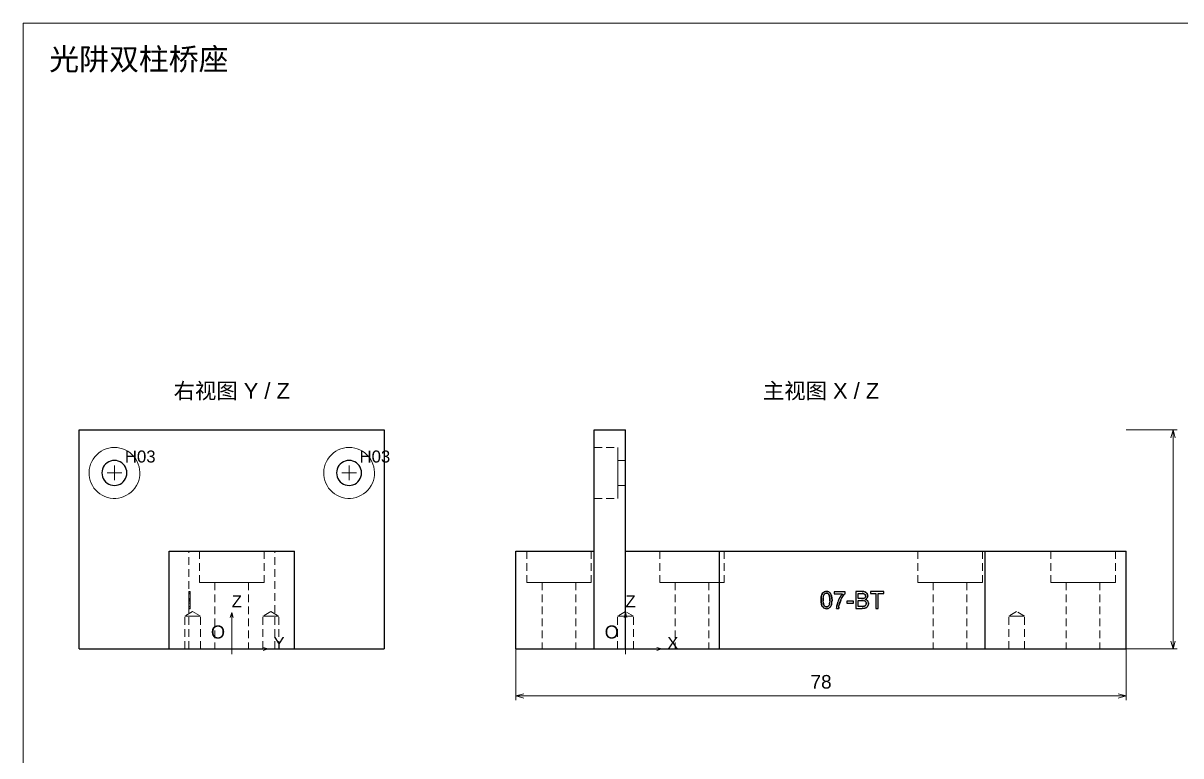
# Paper-space layout '01_三视图' of a CAD drawing. Header units: millimetres. Extents: x 8 to 450, y 8 to 289.
# Drawn here: x 8 to 230, y 148.5 to 289 of the extents above; entities that cross this region are included whole.
import ezdxf
from ezdxf.enums import TextEntityAlignment as Align

# ---------------------------------------------------------------- set-up
doc = ezdxf.new("R2010")
doc.units = ezdxf.units.MM
doc.linetypes.add('WP_HIDDEN', pattern=[2.3, 1.5, -0.8])
for name, color, linetype, lineweight in [('ANNOTATIONS', 7, 'CONTINUOUS', 18), ('HIDDEN', 7, 'WP_HIDDEN', 13), ('VISIBLE', 7, 'CONTINUOUS', 25)]:
    doc.layers.add(name, color=color, linetype=linetype, lineweight=lineweight)
doc.styles.add('CJK', font='Arial Unicode.ttf')

psp = doc.layouts.new('01_三视图')

# ---------------------------------------------------------------- linework, layer by layer
at = {"layer": 'ANNOTATIONS'}
for p, q in [((412, 289), (8, 289)), ((8, 289), (8, 8)), ((219.5, 211), (229.3, 211)), ((228.5, 211), (228.08, 209.5)), ((228.5, 169), (228.5, 211)), ((228.5, 211), (228.92, 209.5)), ((24.1, 202.75), (26.9, 202.75)), ((25.5, 201.35), (25.5, 204.15)), ((69.1, 202.75), (71.9, 202.75)), ((70.5, 201.35), (70.5, 204.15)), ((48, 176), (47.72, 175)), ((48, 169), (48, 176)), ((48, 176), (48.28, 175)), ((123.5, 176), (123.22, 175)), ((123.5, 169), (123.5, 176)), ((123.5, 176), (123.78, 175)), ((47, 169), (49, 169)), ((48, 168), (48, 170)), ((48, 169), (55, 169)), ((55, 169), (54, 169.28)), ((55, 169), (54, 168.72)), ((102.5, 169), (102.5, 159.2)), ((122.5, 169), (124.5, 169)), ((123.5, 168), (123.5, 170)), ((123.5, 169), (130.5, 169)), ((130.5, 169), (129.5, 169.28)), ((130.5, 169), (129.5, 168.72)), ((219.5, 169), (219.5, 159.2)), ((219.5, 169), (229.3, 169)), ((228.5, 169), (228.08, 170.5)), ((228.5, 169), (228.92, 170.5)), ((102.5, 160), (104, 160.42)), ((102.5, 160), (219.5, 160)), ((102.5, 160), (104, 159.58)), ((219.5, 160), (218, 160.42)), ((219.5, 160), (218, 159.58))]:
    psp.add_line(p, q, dxfattribs=at)
at = {"layer": 'HIDDEN'}
for points in [[(25.5, 207.63), (24.96, 207.6), (24.43, 207.51), (23.92, 207.36), (23.42, 207.16), (22.95, 206.9), (22.51, 206.6), (22.1, 206.24), (21.74, 205.85), (21.42, 205.42), (21.15, 204.95), (20.93, 204.46), (20.77, 203.95), (20.67, 203.42), (20.63, 202.88), (20.64, 202.35), (20.72, 201.82), (20.85, 201.29), (21.04, 200.79), (21.28, 200.31), (21.57, 199.86), (21.91, 199.45), (22.3, 199.07), (22.72, 198.74), (23.18, 198.46), (23.67, 198.23), (24.17, 198.06), (24.7, 197.94), (25.23, 197.88), (25.77, 197.88), (26.3, 197.94), (26.83, 198.06), (27.33, 198.23), (27.82, 198.46), (28.28, 198.74), (28.7, 199.07), (29.09, 199.45), (29.43, 199.86), (29.72, 200.31), (29.96, 200.79), (30.15, 201.29), (30.28, 201.82), (30.36, 202.35), (30.37, 202.88), (30.33, 203.42), (30.23, 203.95), (30.07, 204.46), (29.85, 204.95), (29.58, 205.42), (29.26, 205.85), (28.9, 206.24), (28.49, 206.6), (28.05, 206.9), (27.58, 207.16), (27.08, 207.36), (26.57, 207.51), (26.04, 207.6), (25.5, 207.63)], [(70.5, 207.63), (69.96, 207.6), (69.43, 207.51), (68.92, 207.36), (68.42, 207.16), (67.95, 206.9), (67.51, 206.6), (67.1, 206.24), (66.74, 205.85), (66.42, 205.42), (66.15, 204.95), (65.93, 204.46), (65.77, 203.95), (65.67, 203.42), (65.63, 202.88), (65.64, 202.35), (65.72, 201.82), (65.85, 201.29), (66.04, 200.79), (66.28, 200.31), (66.57, 199.86), (66.91, 199.45), (67.3, 199.07), (67.72, 198.74), (68.18, 198.46), (68.67, 198.23), (69.17, 198.06), (69.7, 197.94), (70.23, 197.88), (70.77, 197.88), (71.3, 197.94), (71.83, 198.06), (72.33, 198.23), (72.82, 198.46), (73.28, 198.74), (73.7, 199.07), (74.09, 199.45), (74.43, 199.86), (74.72, 200.31), (74.96, 200.79), (75.15, 201.29), (75.28, 201.82), (75.36, 202.35), (75.37, 202.88), (75.33, 203.42), (75.23, 203.95), (75.07, 204.46), (74.85, 204.95), (74.58, 205.42), (74.26, 205.85), (73.9, 206.24), (73.49, 206.6), (73.05, 206.9), (72.58, 207.16), (72.08, 207.36), (71.57, 207.51), (71.04, 207.6), (70.5, 207.63)], [(117.5, 207.63), (117.5, 207.5), (117.5, 207.14), (117.5, 206.56), (117.5, 205.79), (117.5, 204.87), (117.5, 203.83), (117.5, 202.75), (117.5, 201.67), (117.5, 200.63), (117.5, 199.71), (117.5, 198.94), (117.5, 198.36), (117.5, 198), (117.5, 197.88)], [(117.5, 207.63), (122, 207.63)], [(122, 207.63), (122, 207.5), (122, 207.14), (122, 206.56), (122, 205.79), (122, 204.87), (122, 203.83), (122, 202.75), (122, 201.67), (122, 200.63), (122, 199.71), (122, 198.94), (122, 198.36), (122, 198), (122, 197.88)], [(122, 205.15), (122, 205.09), (122, 204.91), (122, 204.63), (122, 204.25), (122, 203.79), (122, 203.28), (122, 202.75), (122, 202.22), (122, 201.71), (122, 201.25), (122, 200.87), (122, 200.59), (122, 200.41), (122, 200.35)], [(122, 205.15), (123.5, 205.15)], [(123.5, 205.15), (123.5, 205.09), (123.5, 204.91), (123.5, 204.63), (123.5, 204.25), (123.5, 203.79), (123.5, 203.28), (123.5, 202.75), (123.5, 202.22), (123.5, 201.71), (123.5, 201.25), (123.5, 200.87), (123.5, 200.59), (123.5, 200.41), (123.5, 200.35)], [(122, 200.35), (123.5, 200.35)], [(117.5, 197.88), (122, 197.88)], [(36, 187.75), (39.75, 187.75)], [(39.75, 169), (39.75, 187.75)], [(39.75, 187.75), (56.25, 187.75)], [(54.19, 187.75), (54.03, 187.75), (53.57, 187.75), (52.84, 187.75), (51.86, 187.75), (50.68, 187.75), (49.38, 187.75), (48, 187.75), (46.62, 187.75), (45.32, 187.75), (44.14, 187.75), (43.16, 187.75), (42.43, 187.75), (41.97, 187.75), (41.81, 187.75)], [(41.81, 187.75), (41.85, 187.75), (41.97, 187.75), (42.16, 187.75), (42.43, 187.75), (42.76, 187.75), (43.16, 187.75), (43.62, 187.75), (44.14, 187.75), (44.71, 187.75), (45.32, 187.75), (45.96, 187.75), (46.62, 187.75), (47.31, 187.75), (48, 187.75)], [(41.81, 187.75), (41.81, 181.75)], [(48, 187.75), (48.69, 187.75), (49.38, 187.75), (50.04, 187.75), (50.68, 187.75), (51.29, 187.75), (51.86, 187.75), (52.38, 187.75), (52.84, 187.75), (53.24, 187.75), (53.57, 187.75), (53.84, 187.75), (54.03, 187.75), (54.15, 187.75), (54.19, 187.75)], [(54.19, 187.75), (54.19, 181.75)], [(56.25, 169), (56.25, 187.75)], [(56.25, 187.75), (60, 187.75)], [(104.56, 187.75), (104.72, 187.75), (105.18, 187.75), (105.91, 187.75), (106.89, 187.75), (108.07, 187.75), (109.37, 187.75), (110.75, 187.75), (112.13, 187.75), (113.43, 187.75), (114.61, 187.75), (115.59, 187.75), (116.32, 187.75), (116.78, 187.75), (116.94, 187.75)], [(104.56, 187.75), (104.56, 181.75)], [(116.94, 187.75), (116.94, 181.75)], [(117.5, 169), (117.5, 187.75)], [(123.5, 187.75), (123.5, 169)], [(130.06, 187.75), (130.22, 187.75), (130.68, 187.75), (131.41, 187.75), (132.39, 187.75), (133.57, 187.75), (134.87, 187.75), (136.25, 187.75), (137.63, 187.75), (138.93, 187.75), (140.11, 187.75), (141.09, 187.75), (141.82, 187.75), (142.28, 187.75), (142.44, 187.75)], [(130.06, 187.75), (130.06, 181.75)], [(142.44, 187.75), (142.44, 181.75)], [(179.56, 187.75), (179.72, 187.75), (180.18, 187.75), (180.91, 187.75), (181.89, 187.75), (183.07, 187.75), (184.37, 187.75), (185.75, 187.75), (187.13, 187.75), (188.43, 187.75), (189.61, 187.75), (190.59, 187.75), (191.32, 187.75), (191.78, 187.75), (191.94, 187.75)], [(179.56, 187.75), (179.56, 181.75)], [(191.94, 187.75), (191.94, 181.75)], [(205.06, 187.75), (205.22, 187.75), (205.68, 187.75), (206.41, 187.75), (207.39, 187.75), (208.57, 187.75), (209.87, 187.75), (211.25, 187.75), (212.63, 187.75), (213.93, 187.75), (215.11, 187.75), (216.09, 187.75), (216.82, 187.75), (217.28, 187.75), (217.44, 187.75)], [(205.06, 187.75), (205.06, 181.75)], [(217.44, 187.75), (217.44, 181.75)], [(39.75, 180.03), (39.75, 180.01), (39.75, 179.98), (39.75, 179.92), (39.75, 179.84)], [(39.75, 179.92), (39.75, 180), (39.75, 180.03)], [(39.75, 180.03), (40.05, 180.03)], [(39.75, 180.01), (39.75, 176.78)], [(39.75, 179.91), (39.75, 179.99), (39.75, 180.01)], [(39.75, 179.63), (39.75, 180.01)], [(39.75, 180.01), (40.05, 180.01)], [(39.75, 179.97), (39.75, 179.59)], [(39.75, 179.66), (39.75, 179.97)], [(39.75, 179.97), (40.05, 179.97)], [(39.75, 179.62), (39.75, 179.79), (39.75, 179.92)], [(39.75, 179.61), (39.75, 179.79), (39.75, 179.91)], [(39.75, 179.84), (39.75, 179.73), (39.75, 179.6), (39.75, 179.46), (39.75, 179.3)], [(40.05, 179.84), (40.05, 179.92), (40.05, 179.98), (40.05, 180.01), (40.05, 180.03)], [(40.05, 180.03), (40.05, 180), (40.05, 179.92)], [(40.05, 180.01), (40.05, 179.99), (40.05, 179.91)], [(40.05, 176.78), (40.05, 180.01)], [(40.05, 179.63), (40.05, 180.01)], [(40.05, 179.97), (40.05, 179.66)], [(40.05, 179.59), (40.05, 179.97)], [(40.05, 179.92), (40.05, 179.79), (40.05, 179.62)], [(40.05, 179.91), (40.05, 179.79), (40.05, 179.61)], [(40.05, 179.3), (40.05, 179.46), (40.05, 179.61), (40.05, 179.73), (40.05, 179.84)], [(54.19, 181.75), (54.03, 181.75), (53.57, 181.75), (52.84, 181.75), (51.86, 181.75), (50.68, 181.75), (49.38, 181.75), (48, 181.75), (46.62, 181.75), (45.32, 181.75), (44.14, 181.75), (43.16, 181.75), (42.43, 181.75), (41.97, 181.75), (41.81, 181.75)], [(41.81, 181.75), (41.85, 181.75), (41.97, 181.75), (42.16, 181.75), (42.43, 181.75), (42.76, 181.75), (43.16, 181.75), (43.62, 181.75), (44.14, 181.75), (44.71, 181.75), (45.32, 181.75), (45.96, 181.75), (46.62, 181.75), (47.31, 181.75), (48, 181.75)], [(51.23, 181.75), (51.14, 181.75), (50.91, 181.75), (50.52, 181.75), (50.01, 181.75), (49.4, 181.75), (48.72, 181.75), (48, 181.75), (47.28, 181.75), (46.6, 181.75), (45.99, 181.75), (45.48, 181.75), (45.09, 181.75), (44.86, 181.75), (44.77, 181.75)], [(44.77, 181.75), (44.8, 181.75), (44.86, 181.75), (44.96, 181.75), (45.09, 181.75), (45.27, 181.75), (45.48, 181.75), (45.72, 181.75), (45.99, 181.75), (46.28, 181.75), (46.6, 181.75), (46.93, 181.75), (47.28, 181.75), (47.64, 181.75), (48, 181.75)], [(44.77, 181.75), (44.77, 169)], [(48, 181.75), (48.36, 181.75), (48.72, 181.75), (49.07, 181.75), (49.4, 181.75), (49.72, 181.75), (50.01, 181.75), (50.28, 181.75), (50.52, 181.75), (50.73, 181.75), (50.91, 181.75), (51.04, 181.75), (51.14, 181.75), (51.2, 181.75), (51.23, 181.75)], [(48, 181.75), (48.69, 181.75), (49.38, 181.75), (50.04, 181.75), (50.68, 181.75), (51.29, 181.75), (51.86, 181.75), (52.38, 181.75), (52.84, 181.75), (53.24, 181.75), (53.57, 181.75), (53.84, 181.75), (54.03, 181.75), (54.15, 181.75), (54.19, 181.75)], [(51.23, 181.75), (51.23, 169)], [(104.56, 181.75), (104.72, 181.75), (105.18, 181.75), (105.91, 181.75), (106.89, 181.75), (108.07, 181.75), (109.37, 181.75), (110.75, 181.75), (112.13, 181.75), (113.43, 181.75), (114.61, 181.75), (115.59, 181.75), (116.32, 181.75), (116.78, 181.75), (116.94, 181.75)], [(107.53, 181.75), (107.53, 169)], [(107.53, 181.75), (107.61, 181.75), (107.84, 181.75), (108.23, 181.75), (108.74, 181.75), (109.35, 181.75), (110.03, 181.75), (110.75, 181.75), (111.47, 181.75), (112.15, 181.75), (112.76, 181.75), (113.27, 181.75), (113.66, 181.75), (113.89, 181.75), (113.98, 181.75)], [(113.98, 181.75), (113.98, 169)], [(130.06, 181.75), (130.22, 181.75), (130.68, 181.75), (131.41, 181.75), (132.39, 181.75), (133.57, 181.75), (134.87, 181.75), (136.25, 181.75), (137.63, 181.75), (138.93, 181.75), (140.11, 181.75), (141.09, 181.75), (141.82, 181.75), (142.28, 181.75), (142.44, 181.75)], [(133.03, 181.75), (133.03, 169)], [(133.03, 181.75), (133.11, 181.75), (133.34, 181.75), (133.73, 181.75), (134.24, 181.75), (134.85, 181.75), (135.53, 181.75), (136.25, 181.75), (136.97, 181.75), (137.65, 181.75), (138.26, 181.75), (138.77, 181.75), (139.16, 181.75), (139.39, 181.75), (139.47, 181.75)], [(139.47, 181.75), (139.47, 169)], [(161.37, 179.75), (161.46, 179.84)], [(161.56, 179.9), (161.58, 179.92)], [(161.74, 179.98), (161.85, 180.01)], [(161.85, 180.01), (161.89, 180.01)], [(161.94, 180.02), (162.05, 180.03)], [(162.05, 180.03), (162.11, 180.02)], [(162.14, 180.02), (162.17, 180.02)], [(162.28, 180), (162.39, 179.97), (162.5, 179.92)], [(162.5, 179.92), (162.6, 179.86)], [(162.63, 179.84), (162.74, 179.74)], [(168.95, 180.01), (169.2, 179.99)], [(169.21, 179.99), (169.39, 179.94)], [(169.6, 179.84), (169.67, 179.79)], [(179.56, 181.75), (179.72, 181.75), (180.18, 181.75), (180.91, 181.75), (181.89, 181.75), (183.07, 181.75), (184.37, 181.75), (185.75, 181.75), (187.13, 181.75), (188.43, 181.75), (189.61, 181.75), (190.59, 181.75), (191.32, 181.75), (191.78, 181.75), (191.94, 181.75)], [(182.52, 181.75), (182.52, 169)], [(182.52, 181.75), (182.61, 181.75), (182.84, 181.75), (183.23, 181.75), (183.74, 181.75), (184.35, 181.75), (185.03, 181.75), (185.75, 181.75), (186.47, 181.75), (187.15, 181.75), (187.76, 181.75), (188.27, 181.75), (188.66, 181.75), (188.89, 181.75), (188.97, 181.75)], [(188.97, 181.75), (188.97, 169)], [(205.06, 181.75), (205.22, 181.75), (205.68, 181.75), (206.41, 181.75), (207.39, 181.75), (208.57, 181.75), (209.87, 181.75), (211.25, 181.75), (212.63, 181.75), (213.93, 181.75), (215.11, 181.75), (216.09, 181.75), (216.82, 181.75), (217.28, 181.75), (217.44, 181.75)], [(208.03, 181.75), (208.03, 169)], [(208.03, 181.75), (208.11, 181.75), (208.34, 181.75), (208.73, 181.75), (209.24, 181.75), (209.85, 181.75), (210.53, 181.75), (211.25, 181.75), (211.97, 181.75), (212.65, 181.75), (213.26, 181.75), (213.77, 181.75), (214.16, 181.75), (214.39, 181.75), (214.47, 181.75)], [(214.47, 181.75), (214.47, 169)], [(39.75, 179.7), (39.75, 179.68), (39.75, 179.63), (39.75, 179.55), (39.75, 179.43)], [(39.75, 179.7), (40.05, 179.7)], [(39.75, 179.47), (39.75, 179.57), (39.75, 179.64), (39.75, 179.68), (39.75, 179.7)], [(39.75, 178.79), (39.75, 179.04), (39.75, 179.27), (39.75, 179.48), (39.75, 179.66)], [(39.75, 179.66), (40.05, 179.66)], [(39.75, 179.63), (39.75, 176.78)], [(39.75, 179.63), (40.05, 179.63)], [(39.75, 178.65), (39.75, 179.63)], [(39.75, 179.63), (39.75, 179.62), (39.75, 179.59)], [(39.75, 179.14), (39.75, 179.4), (39.75, 179.62)], [(39.75, 179.19), (39.75, 179.61)], [(39.75, 179.59), (39.75, 179.4), (39.75, 179.2), (39.75, 178.74)], [(39.75, 179.59), (40.05, 179.59)], [(39.75, 179.59), (39.75, 179.52), (39.75, 179.42)], [(39.75, 178.37), (39.75, 178.7), (39.75, 179.01), (39.75, 179.26), (39.75, 179.37), (39.75, 179.47)], [(39.75, 179.43), (39.75, 179.35), (39.75, 179.25), (39.75, 179), (39.75, 178.7), (39.75, 178.37)], [(39.75, 179.42), (39.75, 179.29), (39.75, 179.13)], [(39.75, 179.3), (39.75, 179.1), (39.75, 178.88), (39.75, 178.63), (39.75, 178.37)], [(39.75, 178.79), (39.75, 179.19)], [(39.75, 178.37), (39.75, 178.59), (39.75, 178.8), (39.75, 178.98), (39.75, 179.14)], [(39.75, 179.13), (39.75, 178.98), (39.75, 178.85)], [(39.75, 178.85), (39.75, 178.76), (39.75, 178.69)], [(39.75, 177.67), (39.75, 178.24), (39.75, 178.79)], [(39.75, 178.5), (39.75, 178.63), (39.75, 178.79)], [(39.75, 178.74), (39.75, 178.23), (39.75, 177.7)], [(39.75, 178.69), (39.75, 178.66), (39.75, 178.65)], [(39.75, 178.65), (40.05, 178.65)], [(39.75, 178.21), (39.75, 178.3), (39.75, 178.38), (39.75, 178.45), (39.75, 178.5)], [(39.75, 178.5), (40.05, 178.5)], [(39.75, 178.37), (39.75, 177.99), (39.75, 177.64), (39.75, 177.32), (39.75, 177.18), (39.75, 177.06)], [(39.75, 177.46), (39.75, 177.65), (39.75, 177.87), (39.75, 178.11), (39.75, 178.37)], [(39.75, 177.31), (39.75, 177.4), (39.75, 177.5), (39.75, 177.75), (39.75, 178.05), (39.75, 178.37)], [(39.75, 178.37), (39.75, 178.05), (39.75, 177.75), (39.75, 177.5), (39.75, 177.4), (39.75, 177.32)], [(39.75, 177.16), (39.75, 178.27)], [(39.75, 178.27), (40.05, 178.27)], [(39.75, 178.27), (39.75, 178.26), (39.75, 178.22)], [(39.75, 178.22), (39.75, 178.14), (39.75, 178.03)], [(39.75, 177.72), (39.75, 177.98), (39.75, 178.21)], [(39.75, 178.15), (39.75, 177.75)], [(39.75, 178.15), (40.05, 178.15)], [(39.75, 178.03), (39.75, 177.89), (39.75, 177.72)], [(39.75, 177.75), (40.05, 177.75)], [(39.75, 177.29), (39.75, 177.5), (39.75, 177.72)], [(39.75, 177.72), (39.75, 177.57), (39.75, 177.44)], [(39.75, 177.7), (39.75, 177.21), (39.75, 176.99), (39.75, 176.78)], [(39.75, 176.78), (39.75, 177.24), (39.75, 177.67)], [(40.05, 179.43), (40.05, 179.55), (40.05, 179.63), (40.05, 179.68), (40.05, 179.7)], [(40.05, 179.7), (40.05, 179.68), (40.05, 179.64), (40.05, 179.57), (40.05, 179.47)], [(40.05, 179.66), (40.05, 179.48), (40.05, 179.28), (40.05, 179.05), (40.05, 178.79)], [(40.05, 179.63), (40.05, 176.78)], [(40.05, 179.63), (40.05, 178.65)], [(40.05, 179.59), (40.05, 179.62), (40.05, 179.63)], [(40.05, 179.62), (40.05, 179.4), (40.05, 179.14)], [(40.05, 179.61), (40.05, 179.19)], [(40.05, 178.74), (40.05, 178.98), (40.05, 179.21), (40.05, 179.41), (40.05, 179.59)], [(40.05, 179.42), (40.05, 179.52), (40.05, 179.59)], [(40.05, 179.47), (40.05, 179.38), (40.05, 179.29), (40.05, 179.17), (40.05, 179.04), (40.05, 178.9), (40.05, 178.74), (40.05, 178.57), (40.05, 178.37)], [(40.05, 178.37), (40.05, 178.57), (40.05, 178.74), (40.05, 178.9), (40.05, 179.04), (40.05, 179.16), (40.05, 179.27), (40.05, 179.36), (40.05, 179.43)], [(40.05, 179.13), (40.05, 179.29), (40.05, 179.42)], [(40.05, 178.37), (40.05, 178.65), (40.05, 178.89), (40.05, 179.11), (40.05, 179.3)], [(40.05, 179.19), (40.05, 178.79)], [(40.05, 179.14), (40.05, 178.98), (40.05, 178.81), (40.05, 178.6), (40.05, 178.37)], [(40.05, 178.85), (40.05, 178.98), (40.05, 179.13)], [(40.05, 178.69), (40.05, 178.76), (40.05, 178.85)], [(40.05, 178.79), (40.05, 178.24), (40.05, 177.67)], [(40.05, 178.79), (40.05, 178.63), (40.05, 178.5)], [(40.05, 177.7), (40.05, 178.23), (40.05, 178.74)], [(40.05, 178.65), (40.05, 178.66), (40.05, 178.69)], [(40.05, 178.5), (40.05, 178.45), (40.05, 178.38), (40.05, 178.3), (40.05, 178.21)], [(40.05, 178.37), (40.05, 178.1), (40.05, 177.86), (40.05, 177.64), (40.05, 177.46)], [(40.05, 177.06), (40.05, 177.17), (40.05, 177.29), (40.05, 177.43), (40.05, 177.59), (40.05, 177.76), (40.05, 177.95), (40.05, 178.15), (40.05, 178.37)], [(40.05, 178.37), (40.05, 178.18), (40.05, 178.01), (40.05, 177.85), (40.05, 177.71), (40.05, 177.59), (40.05, 177.48), (40.05, 177.39), (40.05, 177.31)], [(40.05, 177.32), (40.05, 177.39), (40.05, 177.48), (40.05, 177.59), (40.05, 177.71), (40.05, 177.85), (40.05, 178.01), (40.05, 178.18), (40.05, 178.37)], [(40.05, 178.27), (40.05, 177.16)], [(40.05, 178.22), (40.05, 178.26), (40.05, 178.27)], [(40.05, 178.03), (40.05, 178.14), (40.05, 178.22)], [(40.05, 178.21), (40.05, 177.98), (40.05, 177.72)], [(40.05, 178.15), (40.05, 177.75)], [(40.05, 177.72), (40.05, 177.89), (40.05, 178.03)], [(40.05, 177.72), (40.05, 177.5), (40.05, 177.29)], [(40.05, 177.44), (40.05, 177.57), (40.05, 177.72)], [(40.05, 176.78), (40.05, 176.98), (40.05, 177.2), (40.05, 177.44), (40.05, 177.7)], [(40.05, 177.67), (40.05, 177.24), (40.05, 176.78)], [(160.99, 178.37), (160.99, 178.43)], [(161.05, 179.06), (161.09, 179.23)], [(161.4, 178.49), (161.4, 178.44)], [(161.4, 178.2), (161.42, 177.94)], [(161.43, 178.89), (161.41, 178.74)], [(161.57, 179.41), (161.48, 179.19), (161.43, 178.89)], [(161.92, 179.68), (161.77, 179.62), (161.64, 179.51)], [(162.47, 179.48), (162.32, 179.61), (162.25, 179.66), (162.16, 179.68)], [(162.65, 177.76), (162.69, 178.22)], [(162.83, 179.62), (162.92, 179.45), (162.99, 179.25)], [(163.1, 178.2), (163.07, 177.83), (163, 177.52)], [(163.03, 179.14), (163.04, 179.08)], [(163.04, 179.07), (163.07, 178.92)], [(163.1, 178.43), (163.1, 178.37)], [(164.1, 177.59), (164.13, 177.7)], [(164.21, 177.97), (164.3, 178.22), (164.41, 178.48)], [(164.61, 178.86), (164.64, 178.93)], [(164.64, 178.93), (164.79, 179.17)], [(164.95, 178.68), (164.77, 178.3)], [(164.82, 179.2), (165.03, 179.49)], [(165.24, 179.18), (165.05, 178.86)], [(165.51, 179.53), (165.25, 179.19)], [(168.86, 179.63), (168.73, 179.63)], [(168.9, 179.63), (168.9, 179.63)], [(168.91, 178.66), (169.05, 178.67)], [(168.99, 179.62), (168.93, 179.63)], [(169.22, 178.24), (168.95, 178.27)], [(169.05, 179.62), (169.02, 179.62)], [(169.06, 178.67), (169.12, 178.67)], [(169.1, 179.61), (169.1, 179.61)], [(169.1, 179.61), (169.1, 179.61)], [(169.15, 179.6), (169.14, 179.6)], [(169.22, 178.7), (169.35, 178.76), (169.44, 178.85)], [(169.44, 178.15), (169.31, 178.22)], [(169.45, 179.42), (169.35, 179.52)], [(169.44, 178.85), (169.5, 178.99)], [(169.56, 178.03), (169.47, 178.13)], [(169.57, 178.54), (169.49, 178.5)], [(169.49, 178.5), (169.52, 178.49)], [(169.52, 179.17), (169.51, 179.27)], [(169.51, 179.01), (169.52, 179.1)], [(169.51, 179), (169.51, 179.01)], [(169.78, 178.72), (169.69, 178.63), (169.59, 178.56)], [(169.63, 177.54), (169.66, 177.69)], [(169.65, 177.78), (169.64, 177.88)], [(169.69, 179.77), (169.73, 179.73)], [(169.72, 178.4), (169.85, 178.31)], [(169.89, 179.48), (169.93, 179.33), (169.94, 179.19)], [(169.92, 179.01), (169.9, 178.93)], [(169.94, 179.1), (169.93, 179.05)], [(169.94, 178.21), (170.04, 178.03), (170.09, 177.84)], [(40.5, 176.21), (38.99, 175.3)], [(39.75, 176.92), (39.75, 177.02), (39.75, 177.15), (39.75, 177.29), (39.75, 177.46)], [(39.75, 177.44), (39.75, 177.34), (39.75, 177.27)], [(39.75, 177.32), (39.75, 177.2), (39.75, 177.12), (39.75, 177.07), (39.75, 177.05)], [(39.75, 177.05), (39.75, 177.07), (39.75, 177.12), (39.75, 177.2), (39.75, 177.31)], [(39.75, 176.99), (39.75, 177.12), (39.75, 177.29)], [(39.75, 177.27), (39.75, 177.21), (39.75, 177.18)], [(39.75, 177.18), (39.75, 177.16)], [(39.75, 177.16), (40.05, 177.16)], [(39.75, 177.06), (39.75, 176.91), (39.75, 176.81), (39.75, 176.75), (39.75, 176.72)], [(39.75, 177.05), (40.05, 177.05)], [(39.75, 176.83), (39.75, 176.9), (39.75, 176.99)], [(39.75, 176.72), (39.75, 176.74), (39.75, 176.77), (39.75, 176.83), (39.75, 176.92)], [(39.75, 176.78), (39.75, 176.79), (39.75, 176.83)], [(39.75, 176.78), (40.05, 176.78)], [(39.75, 176.72), (40.05, 176.72)], [(40.05, 177.46), (40.05, 177.29), (40.05, 177.15), (40.05, 177.02), (40.05, 176.92)], [(40.05, 177.27), (40.05, 177.34), (40.05, 177.44)], [(40.05, 177.05), (40.05, 177.07), (40.05, 177.12), (40.05, 177.2), (40.05, 177.32)], [(40.05, 177.31), (40.05, 177.2), (40.05, 177.12), (40.05, 177.07), (40.05, 177.05)], [(40.05, 177.29), (40.05, 177.12), (40.05, 176.99)], [(40.05, 177.18), (40.05, 177.21), (40.05, 177.27)], [(40.05, 177.16), (40.05, 177.18)], [(40.05, 176.72), (40.05, 176.75), (40.05, 176.81), (40.05, 176.91), (40.05, 177.06)], [(40.05, 176.99), (40.05, 176.9), (40.05, 176.83)], [(40.05, 176.92), (40.05, 176.83), (40.05, 176.77), (40.05, 176.74), (40.05, 176.72)], [(40.05, 176.83), (40.05, 176.79), (40.05, 176.78)], [(40.5, 176.21), (42.01, 175.3)], [(55.5, 176.21), (53.99, 175.3)], [(55.5, 176.21), (57.01, 175.3)], [(123.5, 176.21), (121.99, 175.3)], [(125.01, 175.3), (123.5, 176.21)], [(162.05, 176.72), (161.82, 176.75), (161.63, 176.81), (161.46, 176.91), (161.31, 177.06)], [(161.62, 177.27), (161.76, 177.14), (161.84, 177.09), (161.93, 177.06)], [(162.16, 177.06), (162.25, 177.09), (162.33, 177.14), (162.47, 177.27)], [(162.49, 176.82), (162.34, 176.76), (162.18, 176.73)], [(162.63, 176.92), (162.5, 176.83)], [(162.54, 177.37), (162.62, 177.58)], [(162.94, 177.34), (162.8, 177.1), (162.72, 177), (162.63, 176.92)], [(162.96, 177.39), (162.94, 177.34)], [(163.98, 176.85), (164, 177.07)], [(164.04, 177.3), (164.09, 177.54)], [(164.49, 177.47), (164.41, 176.98)], [(168.89, 177.16), (168.97, 177.16)], [(169.41, 176.83), (169.23, 176.8), (169.01, 176.78)], [(169.06, 177.17), (169.07, 177.17)], [(169.07, 177.17), (169.1, 177.17)], [(169.24, 177.19), (169.35, 177.23)], [(169.5, 177.32), (169.57, 177.4)], [(169.59, 176.89), (169.58, 176.89)], [(169.77, 176.99), (169.59, 176.89)], [(169.86, 177.08), (169.77, 176.99)], [(169.92, 177.15), (169.88, 177.1)], [(170.05, 177.4), (170, 177.29)], [(170.09, 177.58), (170.06, 177.43)], [(198.5, 176.21), (196.99, 175.3)], [(200.01, 175.3), (198.5, 176.21)], [(42.01, 175.3), (41.97, 175.3), (41.86, 175.3), (41.68, 175.3), (41.44, 175.3), (41.15, 175.3), (40.84, 175.3), (40.5, 175.3), (40.16, 175.3), (39.85, 175.3), (39.56, 175.3), (39.32, 175.3), (39.14, 175.3), (39.03, 175.3), (38.99, 175.3)], [(38.99, 175.3), (39, 175.3), (39.03, 175.3), (39.08, 175.3), (39.14, 175.3), (39.22, 175.3), (39.32, 175.3), (39.43, 175.3), (39.56, 175.3), (39.7, 175.3), (39.85, 175.3), (40, 175.3), (40.16, 175.3), (40.33, 175.3), (40.5, 175.3)], [(38.99, 169), (38.99, 175.3)], [(40.5, 175.3), (40.67, 175.3), (40.84, 175.3), (41, 175.3), (41.15, 175.3), (41.3, 175.3), (41.44, 175.3), (41.57, 175.3), (41.68, 175.3), (41.78, 175.3), (41.86, 175.3), (41.92, 175.3), (41.97, 175.3), (42, 175.3), (42.01, 175.3)], [(42.01, 169), (42.01, 175.3)], [(57.01, 175.3), (56.97, 175.3), (56.86, 175.3), (56.68, 175.3), (56.44, 175.3), (56.15, 175.3), (55.84, 175.3), (55.5, 175.3), (55.16, 175.3), (54.85, 175.3), (54.56, 175.3), (54.32, 175.3), (54.14, 175.3), (54.03, 175.3), (53.99, 175.3)], [(53.99, 175.3), (54, 175.3), (54.03, 175.3), (54.08, 175.3), (54.14, 175.3), (54.22, 175.3), (54.32, 175.3), (54.43, 175.3), (54.56, 175.3), (54.7, 175.3), (54.85, 175.3), (55, 175.3), (55.16, 175.3), (55.33, 175.3), (55.5, 175.3)], [(53.99, 169), (53.99, 175.3)], [(55.5, 175.3), (55.67, 175.3), (55.84, 175.3), (56, 175.3), (56.15, 175.3), (56.3, 175.3), (56.44, 175.3), (56.57, 175.3), (56.68, 175.3), (56.78, 175.3), (56.86, 175.3), (56.92, 175.3), (56.97, 175.3), (57, 175.3), (57.01, 175.3)], [(57.01, 169), (57.01, 175.3)], [(125.01, 175.3), (124.97, 175.3), (124.86, 175.3), (124.68, 175.3), (124.44, 175.3), (124.15, 175.3), (123.84, 175.3), (123.5, 175.3), (123.16, 175.3), (122.85, 175.3), (122.56, 175.3), (122.32, 175.3), (122.14, 175.3), (122.03, 175.3), (121.99, 175.3)], [(121.99, 169), (121.99, 175.3)], [(125.01, 169), (125.01, 175.3)], [(200.01, 175.3), (199.97, 175.3), (199.86, 175.3), (199.68, 175.3), (199.44, 175.3), (199.15, 175.3), (198.84, 175.3), (198.5, 175.3), (198.16, 175.3), (197.85, 175.3), (197.56, 175.3), (197.32, 175.3), (197.14, 175.3), (197.03, 175.3), (196.99, 175.3)], [(196.99, 169), (196.99, 175.3)], [(200.01, 169), (200.01, 175.3)], [(39.75, 169), (18.75, 169)], [(36, 169), (39.75, 169)], [(42.01, 169), (41.97, 169), (41.86, 169), (41.68, 169), (41.44, 169), (41.15, 169), (40.84, 169), (40.5, 169), (40.16, 169), (39.85, 169), (39.56, 169), (39.32, 169), (39.14, 169), (39.03, 169), (38.99, 169)], [(38.99, 169), (39, 169), (39.03, 169), (39.08, 169), (39.14, 169), (39.22, 169), (39.32, 169), (39.43, 169), (39.56, 169), (39.7, 169), (39.85, 169), (40, 169), (40.16, 169), (40.33, 169), (40.5, 169)], [(39.75, 169), (56.25, 169)], [(40.5, 169), (40.67, 169), (40.84, 169), (41, 169), (41.15, 169), (41.3, 169), (41.44, 169), (41.57, 169), (41.68, 169), (41.78, 169), (41.86, 169), (41.92, 169), (41.97, 169), (42, 169), (42.01, 169)], [(51.23, 169), (51.14, 169), (50.91, 169), (50.52, 169), (50.01, 169), (49.4, 169), (48.72, 169), (48, 169), (47.28, 169), (46.6, 169), (45.99, 169), (45.48, 169), (45.09, 169), (44.86, 169), (44.77, 169)], [(44.77, 169), (44.8, 169), (44.86, 169), (44.96, 169), (45.09, 169), (45.27, 169), (45.48, 169), (45.72, 169), (45.99, 169), (46.28, 169), (46.6, 169), (46.93, 169), (47.28, 169), (47.64, 169), (48, 169)], [(48, 169), (48.36, 169), (48.72, 169), (49.07, 169), (49.4, 169), (49.72, 169), (50.01, 169), (50.28, 169), (50.52, 169), (50.73, 169), (50.91, 169), (51.04, 169), (51.14, 169), (51.2, 169), (51.23, 169)], [(57.01, 169), (56.97, 169), (56.86, 169), (56.68, 169), (56.44, 169), (56.15, 169), (55.84, 169), (55.5, 169), (55.16, 169), (54.85, 169), (54.56, 169), (54.32, 169), (54.14, 169), (54.03, 169), (53.99, 169)], [(53.99, 169), (54, 169), (54.03, 169), (54.08, 169), (54.14, 169), (54.22, 169), (54.32, 169), (54.43, 169), (54.56, 169), (54.7, 169), (54.85, 169), (55, 169), (55.16, 169), (55.33, 169), (55.5, 169)], [(55.5, 169), (55.67, 169), (55.84, 169), (56, 169), (56.15, 169), (56.3, 169), (56.44, 169), (56.57, 169), (56.68, 169), (56.78, 169), (56.86, 169), (56.92, 169), (56.97, 169), (57, 169), (57.01, 169)], [(56.25, 169), (77.25, 169)], [(56.25, 169), (60, 169)], [(107.53, 169), (107.61, 169), (107.84, 169), (108.23, 169), (108.74, 169), (109.35, 169), (110.03, 169), (110.75, 169), (111.47, 169), (112.15, 169), (112.76, 169), (113.27, 169), (113.66, 169), (113.89, 169), (113.98, 169)], [(125.01, 169), (124.97, 169), (124.86, 169), (124.68, 169), (124.44, 169), (124.15, 169), (123.84, 169), (123.5, 169), (123.16, 169), (122.85, 169), (122.56, 169), (122.32, 169), (122.14, 169), (122.03, 169), (121.99, 169)], [(133.03, 169), (133.11, 169), (133.34, 169), (133.73, 169), (134.24, 169), (134.85, 169), (135.53, 169), (136.25, 169), (136.97, 169), (137.65, 169), (138.26, 169), (138.77, 169), (139.16, 169), (139.39, 169), (139.47, 169)], [(182.52, 169), (182.61, 169), (182.84, 169), (183.23, 169), (183.74, 169), (184.35, 169), (185.03, 169), (185.75, 169), (186.47, 169), (187.15, 169), (187.76, 169), (188.27, 169), (188.66, 169), (188.89, 169), (188.97, 169)], [(200.01, 169), (199.97, 169), (199.86, 169), (199.68, 169), (199.44, 169), (199.15, 169), (198.84, 169), (198.5, 169), (198.16, 169), (197.85, 169), (197.56, 169), (197.32, 169), (197.14, 169), (197.03, 169), (196.99, 169)], [(208.03, 169), (208.11, 169), (208.34, 169), (208.73, 169), (209.24, 169), (209.85, 169), (210.53, 169), (211.25, 169), (211.97, 169), (212.65, 169), (213.26, 169), (213.77, 169), (214.16, 169), (214.39, 169), (214.47, 169)]]:
    psp.add_lwpolyline(points, dxfattribs=at)
at = {"layer": 'VISIBLE'}
for points in [[(18.75, 169), (18.75, 211)], [(18.75, 211), (77.25, 211)], [(77.25, 211), (77.25, 169)], [(117.5, 169), (117.5, 211)], [(117.5, 211), (123.5, 211)], [(123.5, 169), (123.5, 211)], [(25.5, 205.15), (25.12, 205.12), (24.76, 205.03), (24.41, 204.89), (24.09, 204.69), (23.8, 204.45), (23.56, 204.16), (23.36, 203.84), (23.22, 203.49), (23.13, 203.13), (23.1, 202.75), (23.13, 202.37), (23.22, 202.01), (23.36, 201.66), (23.56, 201.34), (23.8, 201.05), (24.09, 200.81), (24.41, 200.61), (24.76, 200.47), (25.12, 200.38), (25.5, 200.35), (25.88, 200.38), (26.24, 200.47), (26.59, 200.61), (26.91, 200.81), (27.2, 201.05), (27.44, 201.34), (27.64, 201.66), (27.78, 202.01), (27.87, 202.37), (27.9, 202.75), (27.87, 203.13), (27.78, 203.49), (27.64, 203.84), (27.44, 204.16), (27.2, 204.45), (26.91, 204.69), (26.59, 204.89), (26.24, 205.03), (25.88, 205.12), (25.5, 205.15)], [(70.5, 205.15), (70.12, 205.12), (69.76, 205.03), (69.41, 204.89), (69.09, 204.69), (68.8, 204.45), (68.56, 204.16), (68.36, 203.84), (68.22, 203.49), (68.13, 203.13), (68.1, 202.75), (68.13, 202.37), (68.22, 202.01), (68.36, 201.66), (68.56, 201.34), (68.8, 201.05), (69.09, 200.81), (69.41, 200.61), (69.76, 200.47), (70.12, 200.38), (70.5, 200.35), (70.88, 200.38), (71.24, 200.47), (71.59, 200.61), (71.91, 200.81), (72.2, 201.05), (72.44, 201.34), (72.64, 201.66), (72.78, 202.01), (72.87, 202.37), (72.9, 202.75), (72.87, 203.13), (72.78, 203.49), (72.64, 203.84), (72.44, 204.16), (72.2, 204.45), (71.91, 204.69), (71.59, 204.89), (71.24, 205.03), (70.88, 205.12), (70.5, 205.15)], [(36, 169), (36, 187.75)], [(36, 187.75), (60, 187.75)], [(60, 169), (60, 187.75)], [(102.5, 169), (102.5, 187.75)], [(102.5, 187.75), (117.5, 187.75)], [(123.5, 187.75), (141.5, 187.75)], [(141.5, 169), (141.5, 187.75)], [(141.5, 187.75), (192.5, 187.75)], [(192.5, 169), (192.5, 187.75)], [(192.5, 187.75), (219.5, 187.75)], [(219.5, 169), (219.5, 187.75)], [(161.46, 179.84), (161.35, 179.73), (161.25, 179.6), (161.17, 179.46), (161.11, 179.3)], [(162.05, 180.03), (161.88, 180.01), (161.72, 179.98), (161.59, 179.92), (161.46, 179.84)], [(161.46, 179.84), (161.56, 179.9)], [(161.58, 179.92), (161.74, 179.98)], [(161.85, 180.01), (161.85, 180.01)], [(161.89, 180.01), (161.94, 180.02)], [(162.5, 179.92), (162.4, 179.97), (162.29, 180), (162.05, 180.03)], [(162.11, 180.02), (162.14, 180.02)], [(162.17, 180.02), (162.28, 180)], [(162.83, 179.62), (162.68, 179.79), (162.5, 179.92)], [(162.6, 179.86), (162.63, 179.84)], [(165.62, 179.97), (163.53, 179.97)], [(163.53, 179.97), (163.53, 179.59)], [(165.62, 179.66), (165.62, 179.97)], [(168.87, 180.01), (167.66, 180.01)], [(167.66, 180.01), (167.66, 176.78)], [(169.47, 179.91), (169.34, 179.96), (169.2, 179.99), (168.87, 180.01)], [(168.87, 180.01), (168.95, 180.01)], [(169.2, 179.99), (169.21, 179.99)], [(169.39, 179.94), (169.47, 179.91)], [(169.82, 179.61), (169.75, 179.71), (169.67, 179.79), (169.57, 179.86), (169.47, 179.91)], [(169.47, 179.91), (169.6, 179.84)], [(173.01, 180.01), (170.45, 180.01)], [(170.45, 180.01), (170.45, 179.63)], [(173.01, 179.63), (173.01, 180.01)], [(161.11, 179.3), (161.06, 179.1), (161.02, 178.88), (161, 178.63), (160.99, 178.37)], [(160.99, 178.43), (161.01, 178.77), (161.05, 179.06)], [(160.99, 178.37), (161.01, 177.99), (161.06, 177.64), (161.1, 177.47), (161.16, 177.32), (161.23, 177.18), (161.31, 177.06)], [(161.31, 177.06), (161.24, 177.17), (161.17, 177.29), (161.07, 177.59), (161.01, 177.95), (160.99, 178.37)], [(161.09, 179.23), (161.11, 179.3)], [(161.11, 179.3), (161.22, 179.55), (161.37, 179.75)], [(161.4, 178.37), (161.41, 178.7), (161.44, 179.01), (161.51, 179.26), (161.55, 179.37), (161.6, 179.47)], [(161.41, 178.74), (161.4, 178.49)], [(161.4, 178.44), (161.4, 178.37)], [(161.4, 178.37), (161.4, 178.2)], [(161.59, 177.31), (161.54, 177.4), (161.5, 177.5), (161.44, 177.75), (161.41, 178.05), (161.4, 178.37)], [(161.42, 177.94), (161.44, 177.73), (161.48, 177.56), (161.53, 177.42), (161.59, 177.31)], [(161.43, 178.89), (161.43, 178.89)], [(161.6, 179.47), (161.57, 179.41)], [(161.6, 179.47), (161.69, 179.57), (161.8, 179.64), (161.91, 179.68), (162.04, 179.7)], [(161.64, 179.51), (161.6, 179.47)], [(162.04, 179.7), (161.92, 179.68)], [(162.16, 179.68), (162.04, 179.7)], [(162.04, 179.7), (162.17, 179.68), (162.3, 179.63), (162.41, 179.55), (162.51, 179.43)], [(162.51, 179.43), (162.47, 179.48)], [(162.69, 178.37), (162.68, 178.74), (162.64, 179.04), (162.59, 179.27), (162.51, 179.43)], [(162.51, 179.43), (162.55, 179.35), (162.59, 179.25), (162.65, 179), (162.68, 178.7), (162.69, 178.37)], [(162.69, 178.37), (162.68, 178.05), (162.65, 177.75), (162.59, 177.5), (162.55, 177.4), (162.51, 177.32)], [(162.62, 177.58), (162.65, 177.76)], [(162.69, 178.22), (162.69, 178.37)], [(162.74, 179.74), (162.83, 179.62)], [(163.03, 179.14), (162.94, 179.4), (162.83, 179.62)], [(162.98, 177.46), (163.04, 177.65), (163.07, 177.87), (163.09, 178.11), (163.1, 178.37)], [(162.99, 179.25), (163.03, 179.14)], [(163.1, 178.37), (163.08, 178.8), (163.03, 179.14)], [(163.04, 179.08), (163.04, 179.07)], [(163.07, 178.92), (163.09, 178.7), (163.1, 178.43)], [(163.1, 178.37), (163.1, 178.2)], [(163.53, 179.59), (165.11, 179.59)], [(164.13, 177.7), (164.02, 177.21), (163.99, 176.99), (163.98, 176.78)], [(164.54, 178.74), (164.42, 178.49), (164.31, 178.23), (164.21, 177.97), (164.13, 177.7)], [(164.13, 177.7), (164.21, 177.97)], [(164.39, 176.78), (164.44, 177.24), (164.54, 177.67)], [(164.41, 178.48), (164.54, 178.74)], [(164.54, 177.67), (164.49, 177.47)], [(165.11, 179.59), (164.96, 179.4), (164.81, 179.2), (164.54, 178.74)], [(164.54, 178.74), (164.61, 178.86)], [(164.54, 177.67), (164.63, 177.96), (164.74, 178.24), (164.87, 178.52), (165.01, 178.79)], [(164.77, 178.3), (164.64, 177.99), (164.54, 177.67)], [(164.64, 178.93), (164.64, 178.93)], [(164.79, 179.17), (164.82, 179.2)], [(165.01, 178.79), (164.95, 178.68)], [(165.01, 178.79), (165.31, 179.27), (165.46, 179.48), (165.62, 179.66)], [(165.05, 178.86), (165.01, 178.79)], [(165.03, 179.49), (165.11, 179.59)], [(165.25, 179.19), (165.24, 179.18)], [(165.62, 179.66), (165.51, 179.53)], [(167.19, 178.15), (165.97, 178.15)], [(165.97, 178.15), (165.97, 177.75)], [(165.97, 177.75), (167.19, 177.75)], [(167.19, 177.75), (167.19, 178.15)], [(168.09, 178.65), (168.09, 179.63)], [(168.09, 179.63), (168.73, 179.63)], [(168.79, 178.65), (168.09, 178.65)], [(168.09, 177.16), (168.09, 178.27)], [(168.09, 178.27), (168.84, 178.27)], [(168.73, 179.63), (169.03, 179.62), (169.23, 179.59)], [(169.19, 178.69), (169.03, 178.66), (168.79, 178.65)], [(168.79, 178.65), (168.91, 178.66)], [(168.95, 178.27), (168.84, 178.27)], [(168.84, 178.27), (169.1, 178.26), (169.31, 178.22)], [(168.9, 179.63), (168.86, 179.63)], [(168.93, 179.63), (168.9, 179.63)], [(169.02, 179.62), (168.99, 179.62)], [(169.1, 179.61), (169.05, 179.62)], [(169.05, 178.67), (169.06, 178.67)], [(169.14, 179.6), (169.1, 179.61)], [(169.1, 179.61), (169.1, 179.61)], [(169.12, 178.67), (169.19, 178.69)], [(169.23, 179.59), (169.15, 179.6)], [(169.44, 178.85), (169.34, 178.76), (169.19, 178.69)], [(169.19, 178.69), (169.22, 178.7)], [(169.31, 178.22), (169.22, 178.24)], [(169.35, 179.52), (169.23, 179.59)], [(169.23, 179.59), (169.35, 179.52), (169.45, 179.42)], [(169.31, 178.22), (169.45, 178.14), (169.56, 178.03)], [(169.52, 179.13), (169.5, 178.98), (169.44, 178.85)], [(169.47, 178.13), (169.44, 178.15)], [(169.51, 179.27), (169.45, 179.42)], [(169.45, 179.42), (169.5, 179.29), (169.52, 179.13)], [(169.49, 178.5), (169.6, 178.56), (169.69, 178.63), (169.77, 178.71), (169.83, 178.79)], [(169.94, 178.21), (169.86, 178.3), (169.75, 178.38), (169.63, 178.45), (169.49, 178.5)], [(169.5, 178.99), (169.51, 179)], [(169.51, 179.01), (169.51, 179.01)], [(169.52, 179.13), (169.52, 179.17)], [(169.52, 179.1), (169.52, 179.13)], [(169.52, 178.49), (169.72, 178.4)], [(169.64, 177.88), (169.56, 178.03)], [(169.56, 178.03), (169.63, 177.89), (169.66, 177.72)], [(169.59, 178.56), (169.57, 178.54)], [(169.66, 177.72), (169.64, 177.57), (169.59, 177.44)], [(169.66, 177.72), (169.65, 177.78)], [(169.66, 177.69), (169.66, 177.72)], [(169.67, 179.79), (169.69, 179.77)], [(169.73, 179.73), (169.82, 179.61)], [(169.83, 178.79), (169.78, 178.72)], [(169.94, 179.19), (169.94, 179.3), (169.91, 179.4), (169.87, 179.51), (169.82, 179.61)], [(169.82, 179.61), (169.89, 179.48)], [(169.83, 178.79), (169.92, 178.98), (169.94, 179.19)], [(169.9, 178.93), (169.83, 178.79)], [(169.85, 178.31), (169.94, 178.21)], [(169.93, 179.05), (169.92, 179.01)], [(169.94, 179.19), (169.94, 179.1)], [(170.1, 177.72), (170.09, 177.85), (170.06, 177.98), (170.01, 178.1), (169.94, 178.21)], [(170, 177.29), (170.08, 177.5), (170.1, 177.72)], [(170.09, 177.84), (170.1, 177.72)], [(170.1, 177.72), (170.09, 177.58)], [(170.45, 179.63), (171.51, 179.63)], [(171.51, 179.63), (171.51, 176.78)], [(171.94, 176.78), (171.94, 179.63)], [(171.94, 179.63), (173.01, 179.63)], [(161.31, 177.06), (161.46, 176.91), (161.63, 176.81), (161.83, 176.75), (162.05, 176.72)], [(161.59, 177.31), (161.62, 177.27)], [(162.05, 177.05), (161.91, 177.07), (161.79, 177.12), (161.68, 177.2), (161.59, 177.31)], [(161.93, 177.06), (162.05, 177.05)], [(162.51, 177.32), (162.41, 177.2), (162.3, 177.12), (162.18, 177.07), (162.05, 177.05)], [(162.05, 177.05), (162.16, 177.06)], [(162.05, 176.72), (162.21, 176.74), (162.37, 176.77), (162.51, 176.83), (162.63, 176.92)], [(162.18, 176.73), (162.05, 176.72)], [(162.47, 177.27), (162.51, 177.32)], [(162.5, 176.83), (162.49, 176.82)], [(162.51, 177.32), (162.54, 177.37)], [(162.63, 176.92), (162.74, 177.02), (162.84, 177.15), (162.92, 177.29), (162.98, 177.46)], [(162.94, 177.34), (162.94, 177.34)], [(162.98, 177.46), (162.96, 177.39)], [(163, 177.52), (162.98, 177.46)], [(163.98, 176.78), (163.98, 176.85)], [(163.98, 176.78), (164.39, 176.78)], [(164, 177.07), (164.04, 177.3)], [(164.09, 177.54), (164.1, 177.59)], [(164.41, 176.98), (164.39, 176.78)], [(167.66, 176.78), (168.89, 176.78)], [(168.89, 177.16), (168.09, 177.16)], [(169.18, 177.18), (168.89, 177.16)], [(168.89, 176.78), (169.17, 176.79), (169.41, 176.83)], [(169.01, 176.78), (168.89, 176.78)], [(168.97, 177.16), (169.06, 177.17)], [(169.07, 177.17), (169.07, 177.17)], [(169.1, 177.17), (169.18, 177.18)], [(169.43, 177.27), (169.32, 177.21), (169.18, 177.18)], [(169.18, 177.18), (169.24, 177.19)], [(169.35, 177.23), (169.43, 177.27)], [(169.41, 176.83), (169.61, 176.9), (169.77, 176.99)], [(169.58, 176.89), (169.41, 176.83)], [(169.59, 177.44), (169.52, 177.34), (169.43, 177.27)], [(169.43, 177.27), (169.5, 177.32)], [(169.57, 177.4), (169.59, 177.44)], [(169.59, 177.44), (169.63, 177.54)], [(169.59, 176.89), (169.59, 176.89)], [(169.77, 176.99), (169.9, 177.12), (170, 177.29)], [(169.88, 177.1), (169.86, 177.08)], [(170, 177.29), (169.92, 177.15)], [(170.06, 177.43), (170.05, 177.4)], [(171.51, 176.78), (171.94, 176.78)], [(18.75, 169), (36, 169)], [(36, 169), (60, 169)], [(60, 169), (77.25, 169)], [(102.5, 169), (117.5, 169)], [(117.5, 169), (123.5, 169)], [(123.5, 169), (141.5, 169)], [(141.5, 169), (192.5, 169)], [(192.5, 169), (219.5, 169)]]:
    psp.add_lwpolyline(points, dxfattribs=at)

# ---------------------------------------------------------------- texts
at = {"layer": 'ANNOTATIONS', "style": 'CJK'}
for s, height, p in [('光阱双柱桥座', 4.2, (13, 280)), ('H03', 2.3, (27.5, 204.75)), ('H03', 2.3, (72.5, 204.75)), ('Z', 2.3, (48, 177)), ('Z', 2.3, (123.5, 177)), ('O', 2.5, (44, 171)), ('O', 2.5, (119.5, 171)), ('Y', 2.3, (56, 169)), ('X', 2.3, (131.5, 169))]:
    psp.add_text(s, height=height, dxfattribs=at).set_placement(p)
for s, height, p in [('右视图 Y / Z', 3, (48, 217)), ('主视图 X / Z', 3, (161, 217)), ('78', 2.6, (161, 161.4))]:
    psp.add_text(s, height=height, dxfattribs=at).set_placement(p, align=Align.CENTER)

doc.saveas('drawing.dxf')
